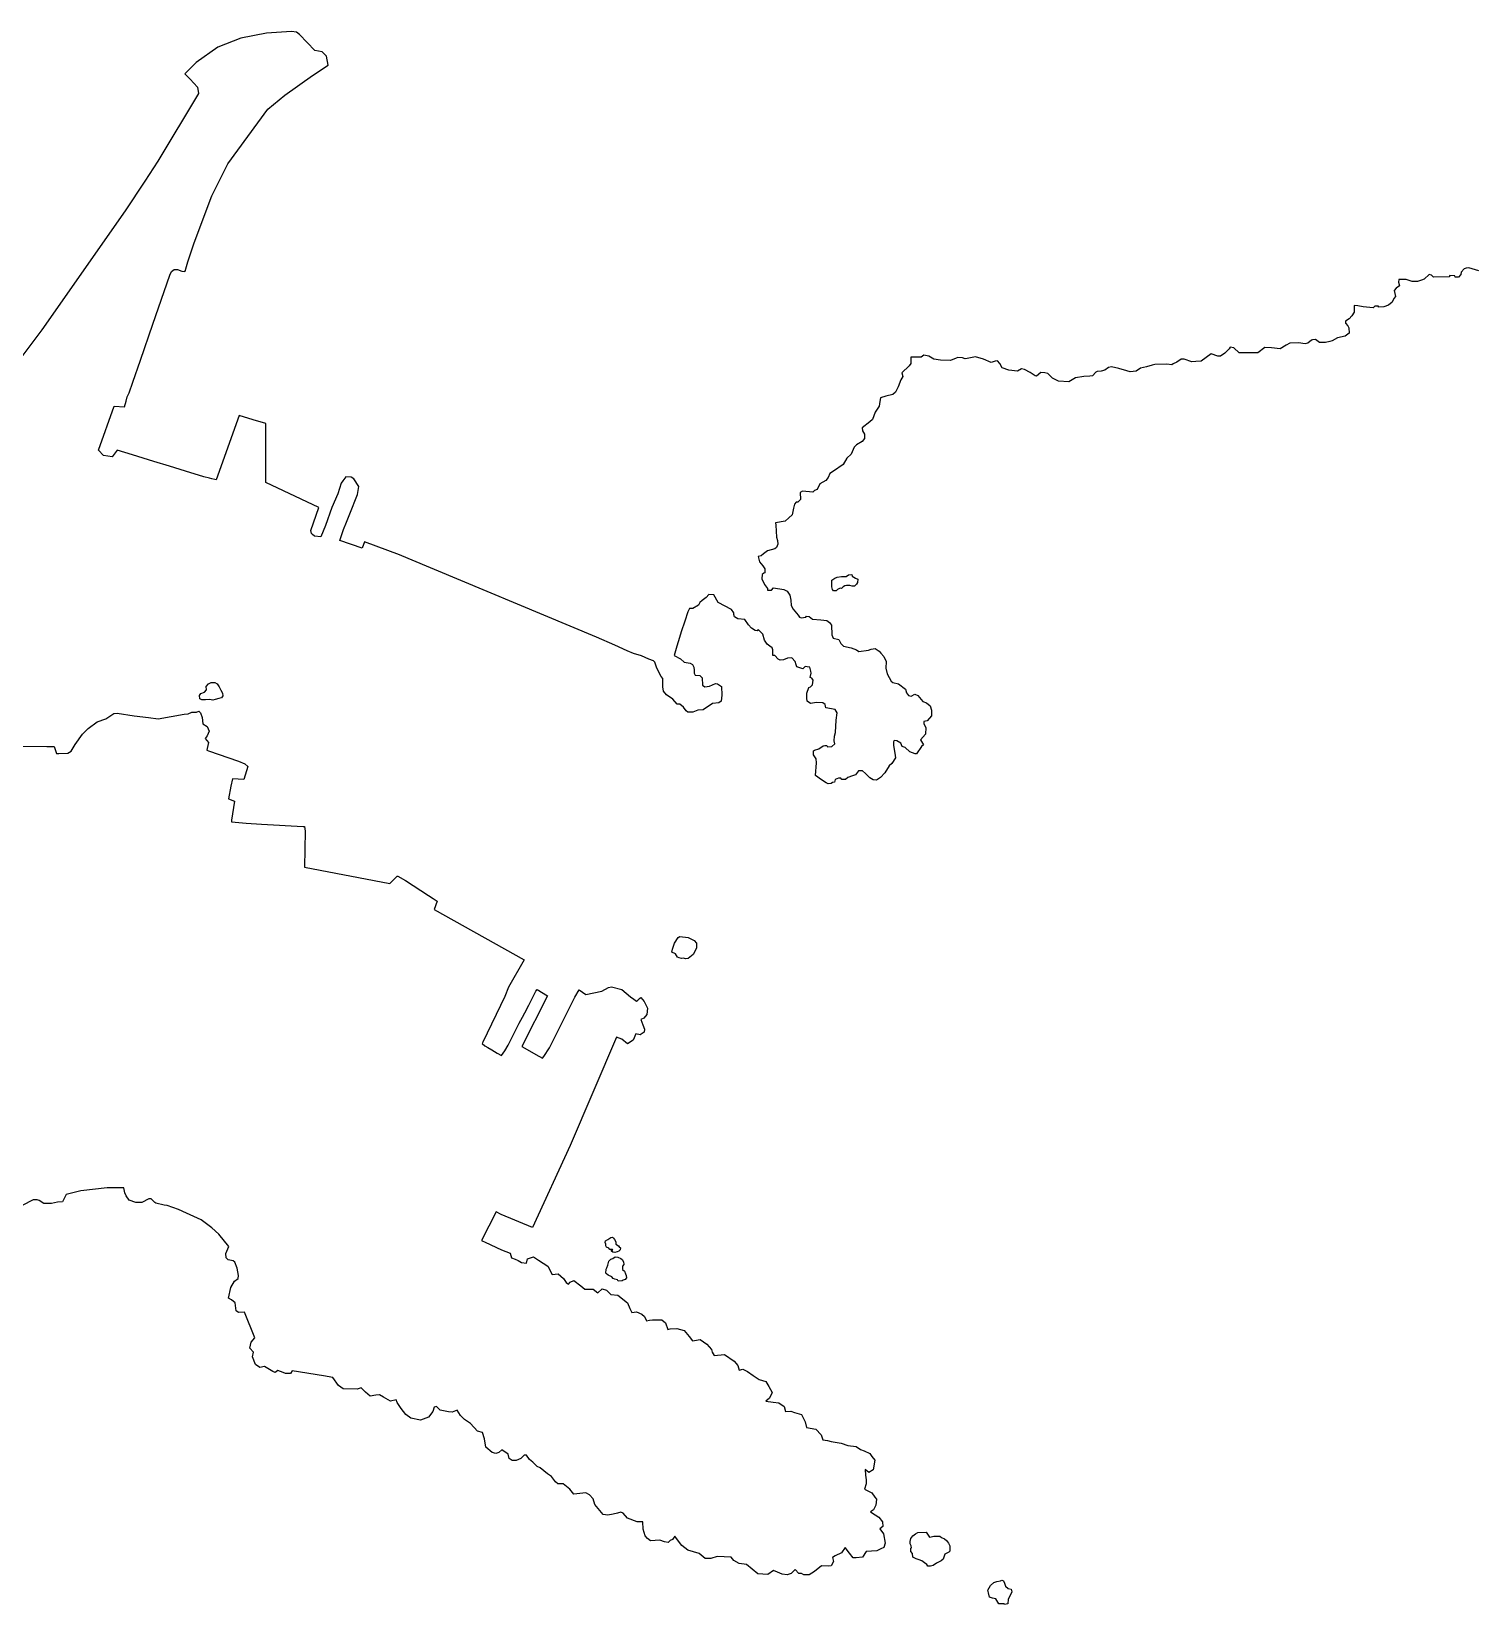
# Model space of a CAD drawing. Header units: inches. Extents: x -62624 to 51363, y -122611 to -15713.
# Drawn here: x -19091 to -17613, y -97022 to -95412 of the extents above; entities that cross this region are included whole.
import ezdxf

# ---------------------------------------------------------------- set-up
doc = ezdxf.new("R2010")
doc.units = ezdxf.units.IN
doc.header["$MEASUREMENT"] = 0

msp = doc.modelspace()

# ---------------------------------------------------------------- linework, layer by layer
for points in [[(-17610, -95657.1), (-17620.2, -95653.9), (-17622.9, -95654.2), (-17624.9, -95654.9), (-17628, -95658.3), (-17628.5, -95660.7), (-17630.6, -95663.4), (-17634.2, -95663.4), (-17634.5, -95662.1), (-17640.1, -95661.9), (-17640, -95663.2), (-17656.3, -95663.6), (-17658.2, -95661.3), (-17660.9, -95660.8), (-17666, -95665.7), (-17668.7, -95666.4), (-17672.6, -95667.9), (-17678.1, -95668.1), (-17684.4, -95665.8), (-17691.8, -95665.8), (-17692, -95668.5), (-17691, -95672.2), (-17694.4, -95674.7), (-17696.4, -95677.2), (-17695.1, -95683.4), (-17696.8, -95685.4), (-17698.7, -95689.2), (-17702.4, -95692.3), (-17707.2, -95693.8), (-17712.5, -95694.3), (-17712.5, -95693.1), (-17716.3, -95693.3), (-17717.9, -95694.9), (-17728.3, -95693.8), (-17733.7, -95693), (-17737.5, -95692.6), (-17737.4, -95699.4), (-17739.9, -95702.9), (-17742.6, -95706.2), (-17746.2, -95708.6), (-17746.5, -95710.5), (-17744, -95713.3), (-17743.1, -95715.4), (-17742.6, -95720.7), (-17746.8, -95723.8), (-17754.5, -95725.7), (-17759.9, -95728.7), (-17762.4, -95729.4), (-17766.7, -95730.2), (-17772.8, -95730.3), (-17776.9, -95727.3), (-17780, -95727.5), (-17781.3, -95728.1), (-17784.8, -95731.1), (-17787.5, -95731.7), (-17794.6, -95730.7), (-17803.2, -95731.2), (-17807, -95733), (-17813.2, -95736.8), (-17821.9, -95735.9), (-17828.8, -95735.5), (-17836.2, -95740.9), (-17855.2, -95741.1), (-17860.7, -95735.9), (-17864.4, -95735.2), (-17865.5, -95736.7), (-17869.9, -95741.2), (-17874.3, -95744.3), (-17876.9, -95744.3), (-17883.9, -95742), (-17893.9, -95749.4), (-17899.4, -95749.7), (-17903.4, -95750.3), (-17911.3, -95747.3), (-17914.5, -95747.4), (-17918.8, -95750.5), (-17922.5, -95752.2), (-17924, -95753.3), (-17929.1, -95752.6), (-17941.5, -95752.9), (-17944.2, -95753.6), (-17950, -95755.1), (-17956.2, -95756.5), (-17960.4, -95759.6), (-17966.6, -95760.3), (-17970.2, -95759.4), (-17978.1, -95757), (-17985.8, -95755.1), (-17988.9, -95755.9), (-17992.7, -95758.6), (-17996.2, -95759.8), (-18000.4, -95760.1), (-18001.9, -95760.7), (-18005.2, -95764.4), (-18007.9, -95764.7), (-18014.2, -95765), (-18022.6, -95766.6), (-18029.3, -95770.7), (-18040.1, -95769.9), (-18046.1, -95766.9), (-18051, -95762.1), (-18053.9, -95761.5), (-18058, -95761.2), (-18062.5, -95764.8), (-18064, -95764.6), (-18069.1, -95761.1), (-18074.9, -95758), (-18077.9, -95757.4), (-18082, -95759.8), (-18090.8, -95758.8), (-18097.5, -95756.3), (-18100, -95752), (-18102.5, -95749.1), (-18104.6, -95749.3), (-18108.7, -95750.8), (-18116.6, -95747.3), (-18124.9, -95744.9), (-18133.4, -95746.7), (-18135.6, -95747.2), (-18138.2, -95746), (-18142.9, -95745.6), (-18144.8, -95746.5), (-18150.3, -95748.7), (-18160.7, -95748.5), (-18167.5, -95747.4), (-18172.7, -95744.3), (-18177.9, -95743.4), (-18180.5, -95745.4), (-18191.1, -95745.5), (-18191.2, -95751.9), (-18192.6, -95754.1), (-18200.3, -95761.3), (-18199.1, -95765.3), (-18201.1, -95768.7), (-18203.9, -95775.8), (-18206.7, -95781.1), (-18209.6, -95783.5), (-18216.7, -95785.3), (-18222.1, -95786.9), (-18222.7, -95790.6), (-18223.3, -95795.6), (-18227.6, -95801.6), (-18230.3, -95809.1), (-18233, -95811.7), (-18240.7, -95817.8), (-18240.6, -95820.8), (-18238.5, -95824.1), (-18238.4, -95828.5), (-18240.8, -95831.6), (-18246.7, -95835.1), (-18249.1, -95837.4), (-18252, -95844.7), (-18256.4, -95848.7), (-18260.2, -95855.3), (-18270.1, -95862.1), (-18274, -95864.4), (-18275.6, -95868.5), (-18278.1, -95871.6), (-18284.1, -95875.1), (-18286.8, -95880.7), (-18289.5, -95881.7), (-18291.3, -95883.7), (-18301.9, -95882.6), (-18304.1, -95883.9), (-18303.9, -95890.9), (-18306.5, -95893.7), (-18308.3, -95893.9), (-18310.1, -95895.9), (-18310.9, -95900), (-18312.6, -95906.9), (-18315.8, -95909.8), (-18319.5, -95913.3), (-18329.5, -95915.1), (-18329.2, -95917.2), (-18328.3, -95929.7), (-18327.4, -95933), (-18327.2, -95936.9), (-18328.4, -95940.3), (-18330, -95941.5), (-18337.5, -95943.7), (-18341.8, -95946.5), (-18344.1, -95948.6), (-18347.2, -95949.4), (-18346, -95954.8), (-18342.4, -95958.9), (-18340.4, -95962.1), (-18340.3, -95966.1), (-18341.5, -95966.3), (-18343, -95967.7), (-18343.4, -95972.2), (-18340.9, -95978.1), (-18337.6, -95982.1), (-18337.7, -95984), (-18333.6, -95983.9), (-18331.6, -95981.5), (-18321.1, -95983), (-18317.5, -95984.7), (-18314.9, -95988.9), (-18313.7, -95994), (-18313.4, -95999.6), (-18311.5, -96003.3), (-18306.2, -96009.3), (-18304.8, -96011.5), (-18303.1, -96012.1), (-18298.6, -96011.5), (-18297.8, -96010.3), (-18295.2, -96010.7), (-18291.7, -96013.5), (-18283.2, -96014.3), (-18276.9, -96014.8), (-18274.1, -96017.1), (-18272.2, -96019.7), (-18271.7, -96029.5), (-18270.6, -96033), (-18264.7, -96034.3), (-18262.5, -96038.3), (-18259.8, -96041), (-18252, -96042.8), (-18246.5, -96044.8), (-18244.2, -96046.7), (-18234.4, -96045.3), (-18231.6, -96044.2), (-18227.4, -96043.7), (-18223.5, -96046.4), (-18221.8, -96048.4), (-18218.6, -96051.7), (-18216.1, -96057), (-18216.7, -96063.6), (-18215.2, -96069.6), (-18211.2, -96077.1), (-18209.3, -96078.5), (-18203.7, -96079.7), (-18196.5, -96085), (-18195.6, -96088.8), (-18193.3, -96091.5), (-18190.6, -96092.4), (-18187.1, -96090.3), (-18183.7, -96091.7), (-18178.9, -96097.8), (-18175, -96099), (-18171.3, -96102.3), (-18169.9, -96106.5), (-18169.8, -96112.5), (-18174.4, -96117.5), (-18177.6, -96118.2), (-18177.8, -96120.8), (-18175.8, -96124.4), (-18175.9, -96131.2), (-18181, -96137.1), (-18178.1, -96142.3), (-18180.2, -96143.7), (-18185.3, -96151.4), (-18186.7, -96151.3), (-18192.2, -96149.4), (-18196.9, -96144.9), (-18199.9, -96144), (-18201.4, -96140.3), (-18205.5, -96137.9), (-18208, -96137.8), (-18208.8, -96139.2), (-18208.9, -96142.8), (-18207.3, -96150.8), (-18206.7, -96155.4), (-18210.4, -96161.4), (-18213.3, -96163.8), (-18217.8, -96170.9), (-18221.9, -96175.7), (-18226.3, -96178.2), (-18229.4, -96177.9), (-18233, -96175.9), (-18237.5, -96171.6), (-18240.6, -96168.9), (-18244.6, -96168.9), (-18247.6, -96172.9), (-18250.8, -96173.7), (-18255.6, -96175.5), (-18257.9, -96177.6), (-18261.7, -96177.7), (-18262.7, -96176.4), (-18265.2, -96176.4), (-18268.3, -96177.7), (-18269.1, -96180.2), (-18271.3, -96180.8), (-18272.6, -96181.8), (-18275.5, -96181.9), (-18277.7, -96181), (-18282.5, -96178), (-18288.4, -96173.6), (-18287.5, -96160.6), (-18288, -96156.5), (-18290.5, -96152.4), (-18290.6, -96148.4), (-18289.5, -96147.6), (-18285.3, -96146.1), (-18280.6, -96143), (-18278.9, -96142.9), (-18276.9, -96142.8), (-18276.4, -96144.2), (-18271.9, -96143.8), (-18268.9, -96141.1), (-18269.3, -96137.9), (-18269, -96133.4), (-18268.1, -96129.5), (-18267.5, -96116.9), (-18266.5, -96109.5), (-18268.4, -96106), (-18278, -96104.4), (-18278.6, -96101), (-18281, -96099.1), (-18287.7, -96098.9), (-18293.6, -96099.7), (-18297, -96097.4), (-18297.4, -96094.5), (-18297.5, -96089.3), (-18295.5, -96083.3), (-18293.8, -96082.7), (-18291.5, -96080.7), (-18291, -96075.8), (-18292.3, -96074), (-18293.9, -96073.1), (-18293.1, -96068.7), (-18293.2, -96066.6), (-18294.4, -96062.7), (-18295.2, -96062.5), (-18299.2, -96061.9), (-18301.5, -96064.4), (-18307.6, -96062.4), (-18308.5, -96060.3), (-18309.3, -96057), (-18312.7, -96053.2), (-18317.3, -96053.3), (-18321.4, -96055), (-18324.6, -96055.6), (-18326.8, -96054.6), (-18330.3, -96050.8), (-18332.3, -96050.7), (-18332.2, -96045), (-18333, -96042.9), (-18335.3, -96041.2), (-18337.9, -96039), (-18340.7, -96034.9), (-18342.6, -96029), (-18347.1, -96024.2), (-18348.1, -96025.4), (-18350.2, -96025.1), (-18353.9, -96022.9), (-18357, -96019.3), (-18360.8, -96013.8), (-18368, -96013.1), (-18371.4, -96011), (-18372.2, -96008.9), (-18372.1, -96007), (-18374.5, -96003.6), (-18388, -95996.6), (-18392.5, -95988.5), (-18397.7, -95988.2), (-18400.3, -95991.2), (-18404.6, -95994.3), (-18406.9, -95996.6), (-18408.1, -95999.2), (-18414, -96002.5), (-18417.4, -96002.7), (-18419.2, -96006.1), (-18422.1, -96015.5), (-18426.1, -96026.6), (-18427.6, -96032.4), (-18430.5, -96041.3), (-18433, -96050.6), (-18426.7, -96054), (-18422.9, -96057.4), (-18416.7, -96058.5), (-18414.3, -96059.9), (-18412.9, -96062.5), (-18412.6, -96065.8), (-18412.6, -96068.8), (-18411.6, -96070.9), (-18407, -96071.3), (-18404.6, -96073.4), (-18404.1, -96081.1), (-18401.8, -96082.7), (-18396.9, -96082.1), (-18390.8, -96079.4), (-18388.7, -96079.8), (-18384.8, -96082.4), (-18384.5, -96091.4), (-18385.2, -96097.6), (-18387.4, -96099.3), (-18394.1, -96099.7), (-18403.6, -96106.4), (-18408.9, -96106.7), (-18414.2, -96108.6), (-18419.2, -96108.6), (-18420.8, -96107.2), (-18423.6, -96103.5), (-18427.2, -96100.6), (-18430.2, -96100.4), (-18434.5, -96095.3), (-18441, -96091), (-18444.2, -96087.2), (-18444.9, -96082.8), (-18444.7, -96074.1), (-18446.4, -96072.2), (-18451, -96063.6), (-18452.9, -96057.4), (-18454.4, -96056.1), (-18458.9, -96054.3), (-18466.6, -96051.1), (-18474.6, -96048.5), (-18481.1, -96045.8), (-18494, -96040), (-18512.7, -96032), (-18705.3, -95951.4), (-18714.2, -95947.6), (-18749.8, -95934.3), (-18752.3, -95940.7), (-18775.2, -95932.9), (-18771.4, -95921.6), (-18768.5, -95914.4), (-18765, -95905.8), (-18757, -95885.8), (-18755.6, -95877.8), (-18760.8, -95869.8), (-18763.7, -95868.3), (-18769.2, -95868), (-18772.2, -95872), (-18773.7, -95874.5), (-18777.4, -95885.2), (-18783.3, -95899.4), (-18789.8, -95917.7), (-18794.6, -95929.3), (-18801.2, -95928.5), (-18803, -95926.9), (-18804.3, -95926), (-18804.7, -95922.9), (-18796.6, -95899.3), (-18850.9, -95873.5), (-18851, -95813.1), (-18864, -95809.4), (-18878.2, -95805.1), (-18901.6, -95870.8), (-18903, -95870.5), (-18906.1, -95870), (-18908.4, -95869.3), (-18914.2, -95867.7), (-18933, -95861.9), (-18949.3, -95856.8), (-18965.6, -95852.2), (-18987.4, -95845.3), (-19003.1, -95840.6), (-19008, -95847.4), (-19017.1, -95845.9), (-19022.2, -95840.7), (-19006.2, -95795.5), (-18995.4, -95796.2), (-18993.8, -95790.4), (-18992.7, -95786.1), (-18990.6, -95781.9), (-18987, -95771.1), (-18979, -95748.4), (-18966.6, -95711.5), (-18949.1, -95661.5), (-18947.3, -95657.7), (-18944.7, -95655.8), (-18941.3, -95655.8), (-18936.7, -95657.2), (-18933.8, -95657.8), (-18933, -95656.8), (-18932.8, -95655), (-18930.8, -95647.9), (-18924.3, -95628.2), (-18906.1, -95580.1), (-18889.7, -95547.6), (-18849, -95491.5), (-18831.5, -95477.1), (-18803.3, -95457.2), (-18787.1, -95446.6), (-18789, -95437.2), (-18793.3, -95432.8), (-18800.8, -95431.5), (-18816.4, -95415.3), (-18819.5, -95412.8), (-18824.5, -95412), (-18850.1, -95413.9), (-18876.4, -95418.9), (-18900.1, -95428.2), (-18922, -95443.8), (-18933.6, -95455.3), (-18928.3, -95461), (-18920.9, -95468.9), (-18919.8, -95475.6), (-18961.3, -95544.9), (-18974.6, -95565.2), (-18994.7, -95595.7), (-19080, -95717.3), (-19108.6, -95755.5)], [(-18272, -95973.6), (-18268.9, -95971.4), (-18266.3, -95970.7), (-18261.8, -95969.8), (-18257.3, -95970), (-18254.8, -95968.2), (-18251.5, -95967.7), (-18251.2, -95969.6), (-18247.6, -95971.4), (-18245.1, -95972.7), (-18245.5, -95976), (-18246.5, -95977.8), (-18248.6, -95979.7), (-18250.9, -95979.8), (-18253.5, -95978.9), (-18256.9, -95979), (-18258.7, -95979.5), (-18260.4, -95980.3), (-18261.9, -95982.2), (-18263.3, -95981.9), (-18266.2, -95983.3), (-18267.5, -95984.4), (-18270.1, -95984.4), (-18271.2, -95983), (-18271.7, -95980.3), (-18272, -95973.6)], [(-18918.9, -96091.7), (-18917.5, -96089.5), (-18913.8, -96088.2), (-18911.6, -96085.8), (-18912, -96082.6), (-18909.7, -96079.6), (-18906.8, -96078.5), (-18903.2, -96078.3), (-18900.8, -96079.6), (-18898.6, -96082.8), (-18896.9, -96086.1), (-18895.1, -96089.4), (-18894.8, -96091.9), (-18896.1, -96094.1), (-18899.1, -96094.8), (-18902.8, -96095.8), (-18905, -96096.4), (-18908.4, -96095.8), (-18912.7, -96096.2), (-18916.4, -96096.2), (-18918.3, -96095.2), (-18918.9, -96091.7)], [(-19106.5, -96143.5), (-19074.8, -96143.7), (-19067.6, -96143.9), (-19064.9, -96151), (-19062.8, -96151.1), (-19053.3, -96150.6), (-19050.1, -96148.5), (-19046, -96141.7), (-19038.4, -96131.1), (-19032.8, -96125.5), (-19023.6, -96118.6), (-19014.6, -96115.6), (-19006.5, -96110.2), (-19003.1, -96109.9), (-18985.7, -96112.3), (-18971, -96114.3), (-18960.9, -96115.6), (-18934.6, -96110.6), (-18930.4, -96110.4), (-18926.7, -96108.8), (-18921.9, -96108.6), (-18919.6, -96107.8), (-18917.8, -96109.3), (-18916.1, -96114.2), (-18915.4, -96120.6), (-18911, -96123.3), (-18908.8, -96128.3), (-18910.8, -96132.8), (-18913, -96135.6), (-18909.7, -96139.9), (-18910.9, -96145.9), (-18911.1, -96147.7), (-18909.4, -96148.3), (-18878.7, -96159), (-18872.3, -96161.7), (-18869.4, -96164.2), (-18873.5, -96177.6), (-18885.1, -96177.1), (-18886.6, -96184.6), (-18889.2, -96197.5), (-18882.9, -96199.7), (-18886, -96219.2), (-18886.1, -96221.1), (-18871, -96222.4), (-18855.3, -96223.3), (-18812.6, -96225.8), (-18811.4, -96225.8), (-18810.5, -96230.5), (-18811.3, -96267.2), (-18723.9, -96284.1), (-18716.7, -96276.7), (-18715.7, -96276.5), (-18707.9, -96280.9), (-18684.4, -96296.4), (-18679.6, -96299.3), (-18675.7, -96302), (-18678.8, -96310.6), (-18586.6, -96362.1), (-18602.6, -96390.2), (-18606.5, -96399.8), (-18629, -96446.5), (-18629.5, -96447.7), (-18626.8, -96450.2), (-18623.8, -96452), (-18619.7, -96454.4), (-18614.1, -96457.7), (-18609.9, -96460.2), (-18608, -96457.7), (-18606.5, -96455.3), (-18603, -96449.6), (-18591.7, -96427.1), (-18588.4, -96420.8), (-18585.9, -96416.3), (-18581.9, -96408.5), (-18577.9, -96400.3), (-18574.6, -96394.3), (-18573.4, -96392.7), (-18562.9, -96399), (-18589.1, -96450.8), (-18586, -96452.6), (-18574.8, -96459.1), (-18567.7, -96462.9), (-18566.6, -96461.2), (-18560.6, -96452.2), (-18534.8, -96400.3), (-18530.4, -96392.9), (-18523.6, -96397.7), (-18507.3, -96394.1), (-18500.4, -96390.4), (-18497.1, -96389.8), (-18486.6, -96392.4), (-18477.9, -96400), (-18474.3, -96402.6), (-18471.7, -96404.6), (-18470.3, -96403.4), (-18468.7, -96401.8), (-18467.3, -96400.6), (-18463.9, -96404.9), (-18460.3, -96411.5), (-18461.2, -96418.2), (-18464.1, -96422), (-18467.4, -96423.4), (-18465.2, -96428.8), (-18463.5, -96433.1), (-18463.9, -96436.2), (-18467.9, -96438.9), (-18472.4, -96438), (-18475.1, -96444.3), (-18480.8, -96448.1), (-18486.7, -96443.5), (-18492.2, -96441.4), (-18539.5, -96552.2), (-18578.1, -96636.1), (-18610.1, -96622.8), (-18615.2, -96620.2), (-18630.4, -96649.5), (-18629.5, -96649.7), (-18626.6, -96651.1), (-18609.8, -96658.9), (-18600.8, -96662.3), (-18599.7, -96667.1), (-18595.9, -96668.5), (-18592.7, -96669.9), (-18589.3, -96672), (-18584.1, -96672.8), (-18583.3, -96668.1), (-18577, -96666.3), (-18572, -96669.6), (-18562.3, -96675.8), (-18557.9, -96684.1), (-18551.9, -96683.6), (-18546.5, -96688.5), (-18543.5, -96692.6), (-18541.1, -96694.1), (-18539.6, -96692.2), (-18535.7, -96690.4), (-18528.6, -96696), (-18524.5, -96699.1), (-18516, -96699.1), (-18511.3, -96703), (-18506.9, -96699), (-18502.5, -96700.4), (-18497.9, -96704.7), (-18490.9, -96705.3), (-18480.9, -96713.2), (-18478.6, -96719.2), (-18476.5, -96723.2), (-18471.8, -96722.4), (-18466.2, -96724.7), (-18463.5, -96727.4), (-18461.3, -96731.7), (-18458.5, -96730.9), (-18455.4, -96730.7), (-18445.7, -96730.7), (-18441.9, -96733.8), (-18439.5, -96740.5), (-18437.2, -96739.8), (-18430.5, -96739.4), (-18422.9, -96741.7), (-18417.7, -96747.6), (-18414.4, -96752.2), (-18412.5, -96751.9), (-18406.4, -96750.7), (-18399.8, -96755.6), (-18394.8, -96761.1), (-18394.3, -96763.8), (-18392.1, -96767.3), (-18381.8, -96766), (-18371.8, -96773.1), (-18367.9, -96777.5), (-18366.8, -96782.1), (-18362.9, -96781.3), (-18358.2, -96783.6), (-18352.5, -96787.5), (-18346.1, -96791.7), (-18339.3, -96793.8), (-18336.3, -96798.9), (-18332.9, -96805.1), (-18335.7, -96810.8), (-18339.4, -96813.9), (-18331.9, -96814.9), (-18326.2, -96815.7), (-18320.6, -96819.5), (-18319.2, -96824.6), (-18313.9, -96824.2), (-18310.2, -96825.6), (-18302.9, -96827.4), (-18299.1, -96835.1), (-18297.7, -96840.9), (-18288.1, -96842.5), (-18282.7, -96848.3), (-18280.9, -96853.4), (-18276.2, -96854.2), (-18272.6, -96855.3), (-18268.3, -96856), (-18262.3, -96857), (-18255.6, -96859.1), (-18247.1, -96860.3), (-18242.6, -96863.4), (-18238.9, -96864.6), (-18233.1, -96867.3), (-18230.9, -96870.4), (-18227.7, -96874.3), (-18229.5, -96884.1), (-18234.1, -96886.8), (-18237.6, -96883.9), (-18237.4, -96889.5), (-18236.6, -96894.4), (-18236.6, -96898.5), (-18238.3, -96903.8), (-18230.8, -96907.8), (-18227.8, -96912), (-18226.2, -96914.2), (-18226.7, -96920.3), (-18229.1, -96925.2), (-18232.2, -96927.2), (-18227.6, -96930.3), (-18223.9, -96932.6), (-18220, -96937.3), (-18219.6, -96942.2), (-18222.7, -96944.7), (-18218.9, -96949.7), (-18217.3, -96959.2), (-18218.6, -96963.5), (-18221.6, -96965.1), (-18225.7, -96967.1), (-18236.7, -96967.9), (-18240.4, -96973.6), (-18247, -96974.2), (-18250.1, -96974.2), (-18253.7, -96969.3), (-18258.1, -96963.6), (-18262.1, -96969.1), (-18268.4, -96972.3), (-18271.1, -96974), (-18270.2, -96978.1), (-18272.4, -96982.4), (-18275, -96982.8), (-18282.5, -96982.4), (-18289.7, -96988.1), (-18294.9, -96991.5), (-18300.5, -96991.5), (-18303, -96990.3), (-18305.7, -96990.3), (-18309.2, -96986.2), (-18313.6, -96990.2), (-18317.4, -96991.6), (-18322.6, -96990.9), (-18327.4, -96989), (-18331.7, -96987.1), (-18337.3, -96991.4), (-18347.4, -96990.7), (-18359, -96981.2), (-18366.7, -96979.9), (-18372.1, -96976.8), (-18374.8, -96973.6), (-18389, -96972.8), (-18395.7, -96974.8), (-18401.6, -96974.8), (-18407.6, -96969.8), (-18419.2, -96966.3), (-18425.4, -96961.7), (-18429.6, -96955.8), (-18432.3, -96951.9), (-18434.8, -96955.6), (-18437.4, -96956.4), (-18439.3, -96958.4), (-18442.9, -96958), (-18447.7, -96956.2), (-18457.3, -96956.8), (-18460.6, -96954.5), (-18462.9, -96951.8), (-18464.7, -96944.9), (-18465.3, -96937.4), (-18471, -96937.4), (-18480.9, -96933.6), (-18485.3, -96928.6), (-18487.8, -96927.4), (-18491.1, -96928.4), (-18495.7, -96929.6), (-18501, -96930.6), (-18505.9, -96929.8), (-18514.4, -96919.7), (-18515.9, -96913.7), (-18519.6, -96909.8), (-18523.5, -96907.6), (-18535.9, -96909.1), (-18540, -96904), (-18546.6, -96898.6), (-18552.1, -96898.5), (-18554.6, -96896.6), (-18558.6, -96891), (-18562.6, -96888.4), (-18570.2, -96882.2), (-18573.3, -96880.9), (-18577.6, -96876.4), (-18581.3, -96873.7), (-18584.3, -96869.2), (-18586.5, -96869.2), (-18590.1, -96872.5), (-18594.8, -96874.5), (-18598.9, -96874.6), (-18602, -96872.7), (-18603, -96868.1), (-18609.4, -96863.8), (-18612.5, -96866.5), (-18615.7, -96867.3), (-18619.5, -96866.4), (-18625.7, -96860.8), (-18627.3, -96852.6), (-18629.3, -96845.9), (-18634.4, -96844.5), (-18641.6, -96836.6), (-18647.5, -96832.6), (-18651.8, -96828.6), (-18655.1, -96823.2), (-18660.3, -96825.1), (-18664.1, -96824.8), (-18672.5, -96823.2), (-18676.2, -96819.5), (-18678.8, -96820.1), (-18680, -96824.4), (-18684.4, -96830.1), (-18692.5, -96833.2), (-18702.5, -96831.3), (-18707.5, -96827.5), (-18712.6, -96821.4), (-18716.7, -96815.3), (-18717.5, -96812.4), (-18723.3, -96813.8), (-18725.8, -96812.6), (-18730.6, -96809.9), (-18734.5, -96807.4), (-18738.4, -96807.7), (-18744.2, -96808.7), (-18748.9, -96804.8), (-18753.4, -96800.4), (-18757.5, -96801.7), (-18771.8, -96801.1), (-18776.5, -96797.9), (-18782.2, -96789.8), (-18791.9, -96788.1), (-18824.1, -96783), (-18825.5, -96785.4), (-18830.7, -96785.6), (-18833.2, -96784.5), (-18838.7, -96782.6), (-18841.4, -96784.4), (-18843.7, -96783.6), (-18852.2, -96778.4), (-18857.2, -96779.3), (-18861.4, -96776.5), (-18864.5, -96768.4), (-18863.6, -96763.6), (-18867.3, -96759.7), (-18865.8, -96753.5), (-18862.3, -96749.1), (-18872.8, -96722.8), (-18878.7, -96723.3), (-18881.3, -96721.6), (-18882.1, -96713.4), (-18886.1, -96710.1), (-18889.2, -96708.3), (-18886.7, -96697.5), (-18882.9, -96691.2), (-18879.2, -96688.2), (-18879, -96685.3), (-18880.1, -96677.7), (-18882.7, -96671.5), (-18884.4, -96670.3), (-18889.5, -96669.3), (-18891.5, -96667.2), (-18891.7, -96662.6), (-18888.7, -96655.7), (-18898.9, -96642.9), (-18906.2, -96636.5), (-18917, -96628.3), (-18932, -96621.4), (-18940.3, -96617.7), (-18951.8, -96613.7), (-18954.9, -96613.4), (-18963.3, -96611.4), (-18964.3, -96610.5), (-18968.2, -96606.9), (-18970.7, -96606.9), (-18977.6, -96610.7), (-18983.8, -96610.7), (-18990.7, -96608.1), (-18993.8, -96603.8), (-18995, -96600.7), (-18996.3, -96595.6), (-19000.8, -96595.6), (-19013.1, -96595.6), (-19040, -96598.7), (-19055, -96602.4), (-19058.8, -96609.9), (-19064, -96610.1), (-19070.3, -96611.7), (-19077.9, -96611.7), (-19082.8, -96608.4), (-19085, -96607.9), (-19088.8, -96607.9), (-19110.7, -96619.1)], [(-18435.4, -96354.3), (-18434.8, -96351.2), (-18432.9, -96345), (-18429.1, -96339.3), (-18427.2, -96338.2), (-18418.9, -96339.5), (-18412.7, -96342.5), (-18410.4, -96345.2), (-18410.3, -96350.2), (-18413.8, -96356.8), (-18419, -96360.7), (-18421.4, -96361.1), (-18423.5, -96360.6), (-18425.7, -96360.8), (-18428.2, -96360), (-18429.8, -96359.3), (-18431.9, -96355.9), (-18435.4, -96354.3)], [(-18503.6, -96651.4), (-18503.3, -96649.8), (-18501, -96648.4), (-18498, -96646.4), (-18496.3, -96646.2), (-18495.1, -96647.1), (-18494.3, -96648.4), (-18493, -96650.9), (-18492.9, -96653.2), (-18490.2, -96654.8), (-18489.3, -96655.9), (-18488, -96657.1), (-18488.3, -96659), (-18489.7, -96660.3), (-18491.6, -96661.2), (-18494, -96661.7), (-18495.8, -96661.5), (-18497.2, -96660.2), (-18497.2, -96659.1), (-18495.8, -96659.2), (-18496.1, -96658.7), (-18498.9, -96658.5), (-18500.1, -96657.3), (-18502.3, -96656.2), (-18502.9, -96654.9), (-18503.1, -96653.3), (-18503.6, -96651.4)], [(-18503, -96683), (-18502.8, -96678.9), (-18502.2, -96677.5), (-18501.1, -96674.7), (-18500, -96670.7), (-18498.1, -96668.5), (-18495.8, -96667.9), (-18493.4, -96666.2), (-18490.8, -96666.5), (-18487.6, -96667.8), (-18486.4, -96669), (-18485, -96671.2), (-18484.7, -96674.1), (-18486.1, -96675.6), (-18486.1, -96679), (-18484.1, -96680.9), (-18483.1, -96683.4), (-18482.1, -96685.4), (-18481.9, -96687.7), (-18483.4, -96689.4), (-18485.4, -96690.1), (-18486.5, -96690.8), (-18490.5, -96690.9), (-18491.2, -96689.6), (-18493.9, -96689), (-18495.7, -96688.3), (-18496.9, -96686.8), (-18500.6, -96684.9), (-18502.4, -96683.5), (-18503, -96683)], [(-18191.7, -96960), (-18191.7, -96957.4), (-18191, -96954.4), (-18188.9, -96951.8), (-18186.1, -96949.6), (-18183.9, -96948.2), (-18175.4, -96948.1), (-18173.2, -96951.1), (-18171.8, -96953), (-18170.1, -96952.9), (-18167.4, -96952.1), (-18161.2, -96952), (-18159.8, -96953.4), (-18156.7, -96954.9), (-18154.5, -96956.4), (-18152.6, -96959.1), (-18151.3, -96962.1), (-18151.3, -96967.5), (-18152.2, -96968.5), (-18156.3, -96970.6), (-18156.8, -96972.4), (-18158, -96975.6), (-18160.1, -96977.2), (-18164.8, -96979.7), (-18168.1, -96982), (-18171, -96982.9), (-18173.7, -96982.6), (-18174.7, -96981.1), (-18176.9, -96979.5), (-18179.7, -96977.2), (-18182.5, -96976.2), (-18185.5, -96975.2), (-18188.9, -96973.4), (-18189.4, -96969.9), (-18190.9, -96967.8), (-18191.2, -96964.5), (-18190.5, -96964.1), (-18190.8, -96962.1), (-18191.7, -96960)], [(-18112.1, -97007.4), (-18111, -97005), (-18109.6, -97002.5), (-18106.1, -96999.5), (-18103.2, -96998.3), (-18099.4, -96997.9), (-18097.8, -96997.2), (-18096.1, -96997.8), (-18095.1, -97000.1), (-18094.2, -97003.1), (-18091.6, -97005.7), (-18088.3, -97006.4), (-18087.7, -97008.9), (-18089, -97012.2), (-18091.5, -97016.6), (-18091.9, -97021.3), (-18095.3, -97022), (-18095.7, -97021.3), (-18101.1, -97021.2), (-18104.2, -97016.2), (-18107.4, -97015.5), (-18110.4, -97014.6), (-18111.7, -97009.9), (-18112.1, -97007.4)]]:
    msp.add_lwpolyline(points)

doc.saveas('drawing.dxf')
